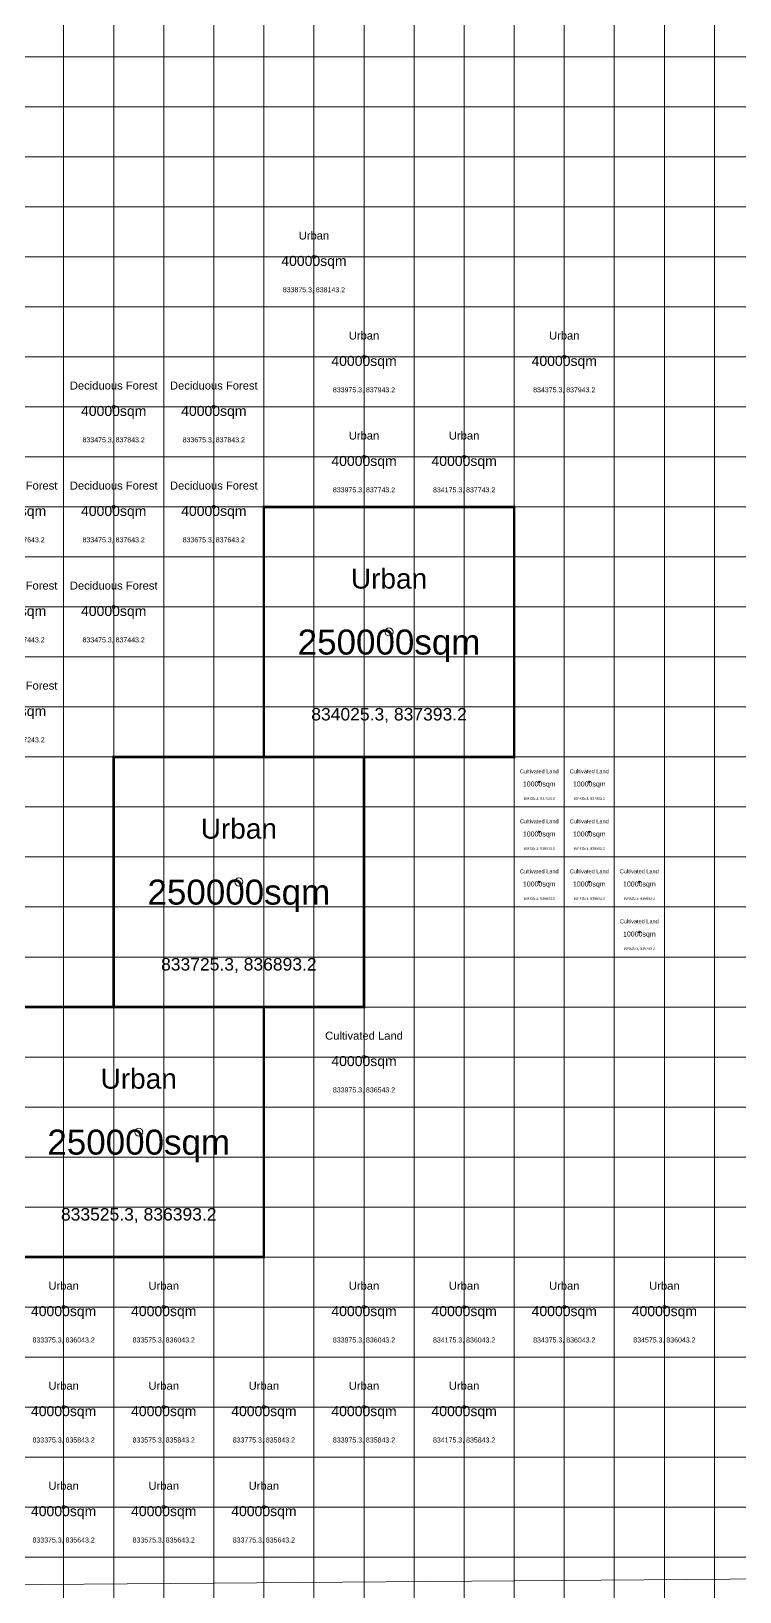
# Model space of a CAD drawing. Header units: millimetres. Extents: x 828163 to 838163, y 832572 to 842572.
# Drawn here: x 833311 to 834726, y 835474 to 838594 of the extents above; entities that cross this region are included whole.
import ezdxf
from ezdxf.enums import TextEntityAlignment as Align

# ---------------------------------------------------------------- set-up
doc = ezdxf.new("R2010")
doc.units = ezdxf.units.MM
doc.header["$MEASUREMENT"] = 0
doc.layers.add('0_10km_10km', color=4, linetype='Continuous', lineweight=0)
doc.layers.add('0_Land Use', color=2, linetype='Continuous', lineweight=0)
for name, color, linetype, true_color in [('Cultivated Land', 41, 'Continuous', 0xffd966), ('Deciduous Forest', 79, 'Continuous', 0x375623), ('Urban', 46, 'Continuous', 0x806000)]:
    doc.layers.add(name, color=color, linetype=linetype, true_color=true_color)
doc.styles.get("Standard").update_dxf_attribs({"font": 'arial.ttf'})
picture_1 = doc.add_image_def('image1.jpg', size_in_pixel=(720, 736))

# ---------------------------------------------------------------- blocks, each defined once
blk = doc.blocks.new('*U50')
blk.add_circle((100, 100), 3.21)
at = {"layer": 'Deciduous Forest', "const_width": 2}
blk.add_lwpolyline([(0, 0), (200, 0), (200, 200), (0, 200)], close=True, dxfattribs=at)
at = {"color": 0}
blk.add_attdef('LAND_TYPE', text='', height=16, dxfattribs=at).set_placement((100, 134.7), align=Align.CENTER)
for tag, height, p in [('BOX_AREA', 20, (100, 81.9)), ('COOR', 10, (100, 29.2))]:
    blk.add_attdef(tag, text='', height=height).set_placement(p, align=Align.CENTER)
blk = doc.blocks.new('*U51')
blk.add_circle((100, 100), 3.21)
at = {"layer": 'Deciduous Forest', "const_width": 2}
blk.add_lwpolyline([(0, 0), (200, 0), (200, 200), (0, 200)], close=True, dxfattribs=at)
at = {"color": 0}
blk.add_attdef('LAND_TYPE', text='', height=16, dxfattribs=at).set_placement((100, 134.7), align=Align.CENTER)
for tag, height, p in [('BOX_AREA', 20, (100, 81.9)), ('COOR', 10, (100, 29.2))]:
    blk.add_attdef(tag, text='', height=height).set_placement(p, align=Align.CENTER)
blk = doc.blocks.new('*U52')
blk.add_circle((100, 100), 3.21)
at = {"layer": 'Deciduous Forest', "const_width": 2}
blk.add_lwpolyline([(0, 0), (200, 0), (200, 200), (0, 200)], close=True, dxfattribs=at)
at = {"color": 0}
blk.add_attdef('LAND_TYPE', text='', height=16, dxfattribs=at).set_placement((100, 134.7), align=Align.CENTER)
for tag, height, p in [('BOX_AREA', 20, (100, 81.9)), ('COOR', 10, (100, 29.2))]:
    blk.add_attdef(tag, text='', height=height).set_placement(p, align=Align.CENTER)
blk = doc.blocks.new('*U53')
blk.add_circle((100, 100), 3.21)
at = {"layer": 'Deciduous Forest', "const_width": 2}
blk.add_lwpolyline([(0, 0), (200, 0), (200, 200), (0, 200)], close=True, dxfattribs=at)
at = {"color": 0}
blk.add_attdef('LAND_TYPE', text='', height=16, dxfattribs=at).set_placement((100, 134.7), align=Align.CENTER)
for tag, height, p in [('BOX_AREA', 20, (100, 81.9)), ('COOR', 10, (100, 29.2))]:
    blk.add_attdef(tag, text='', height=height).set_placement(p, align=Align.CENTER)
blk = doc.blocks.new('*U78')
blk.add_circle((100, 100), 3.21)
at = {"layer": 'Deciduous Forest', "const_width": 2}
blk.add_lwpolyline([(0, 0), (200, 0), (200, 200), (0, 200)], close=True, dxfattribs=at)
at = {"color": 0}
blk.add_attdef('LAND_TYPE', text='', height=16, dxfattribs=at).set_placement((100, 134.7), align=Align.CENTER)
for tag, height, p in [('BOX_AREA', 20, (100, 81.9)), ('COOR', 10, (100, 29.2))]:
    blk.add_attdef(tag, text='', height=height).set_placement(p, align=Align.CENTER)
blk = doc.blocks.new('*U79')
blk.add_circle((100, 100), 3.21)
at = {"layer": 'Deciduous Forest', "const_width": 2}
blk.add_lwpolyline([(0, 0), (200, 0), (200, 200), (0, 200)], close=True, dxfattribs=at)
at = {"color": 0}
blk.add_attdef('LAND_TYPE', text='', height=16, dxfattribs=at).set_placement((100, 134.7), align=Align.CENTER)
for tag, height, p in [('BOX_AREA', 20, (100, 81.9)), ('COOR', 10, (100, 29.2))]:
    blk.add_attdef(tag, text='', height=height).set_placement(p, align=Align.CENTER)
blk = doc.blocks.new('*U80')
blk.add_circle((100, 100), 3.21)
at = {"layer": 'Deciduous Forest', "const_width": 2}
blk.add_lwpolyline([(0, 0), (200, 0), (200, 200), (0, 200)], close=True, dxfattribs=at)
at = {"color": 0}
blk.add_attdef('LAND_TYPE', text='', height=16, dxfattribs=at).set_placement((100, 134.7), align=Align.CENTER)
for tag, height, p in [('BOX_AREA', 20, (100, 81.9)), ('COOR', 10, (100, 29.2))]:
    blk.add_attdef(tag, text='', height=height).set_placement(p, align=Align.CENTER)
blk = doc.blocks.new('*U28')
blk.add_circle((100, 100), 3.21)
at = {"layer": 'Deciduous Forest', "const_width": 2}
blk.add_lwpolyline([(0, 0), (200, 0), (200, 200), (0, 200)], close=True, dxfattribs=at)
at = {"color": 0}
blk.add_attdef('LAND_TYPE', text='', height=16, dxfattribs=at).set_placement((100, 134.7), align=Align.CENTER)
for tag, height, p in [('BOX_AREA', 20, (100, 81.9)), ('COOR', 10, (100, 29.2))]:
    blk.add_attdef(tag, text='', height=height).set_placement(p, align=Align.CENTER)
blk = doc.blocks.new('*U151')
blk.add_circle((100, 100), 3.21)
at = {"layer": 'Urban', "const_width": 2}
blk.add_lwpolyline([(0, 0), (200, 0), (200, 200), (0, 200)], close=True, dxfattribs=at)
at = {"color": 0}
blk.add_attdef('LAND_TYPE', text='', height=16, dxfattribs=at).set_placement((100, 134.7), align=Align.CENTER)
for tag, height, p in [('BOX_AREA', 20, (100, 81.9)), ('COOR', 10, (100, 29.2))]:
    blk.add_attdef(tag, text='', height=height).set_placement(p, align=Align.CENTER)
blk = doc.blocks.new('*U152')
blk.add_circle((100, 100), 3.21)
at = {"layer": 'Urban', "const_width": 2}
blk.add_lwpolyline([(0, 0), (200, 0), (200, 200), (0, 200)], close=True, dxfattribs=at)
at = {"color": 0}
blk.add_attdef('LAND_TYPE', text='', height=16, dxfattribs=at).set_placement((100, 134.7), align=Align.CENTER)
for tag, height, p in [('BOX_AREA', 20, (100, 81.9)), ('COOR', 10, (100, 29.2))]:
    blk.add_attdef(tag, text='', height=height).set_placement(p, align=Align.CENTER)
blk = doc.blocks.new('*U153')
blk.add_circle((100, 100), 3.21)
at = {"layer": 'Urban', "const_width": 2}
blk.add_lwpolyline([(0, 0), (200, 0), (200, 200), (0, 200)], close=True, dxfattribs=at)
at = {"color": 0}
blk.add_attdef('LAND_TYPE', text='', height=16, dxfattribs=at).set_placement((100, 134.7), align=Align.CENTER)
for tag, height, p in [('BOX_AREA', 20, (100, 81.9)), ('COOR', 10, (100, 29.2))]:
    blk.add_attdef(tag, text='', height=height).set_placement(p, align=Align.CENTER)
blk = doc.blocks.new('*U154')
blk.add_circle((100, 100), 3.21)
at = {"layer": 'Urban', "const_width": 2}
blk.add_lwpolyline([(0, 0), (200, 0), (200, 200), (0, 200)], close=True, dxfattribs=at)
at = {"color": 0}
blk.add_attdef('LAND_TYPE', text='', height=16, dxfattribs=at).set_placement((100, 134.7), align=Align.CENTER)
for tag, height, p in [('BOX_AREA', 20, (100, 81.9)), ('COOR', 10, (100, 29.2))]:
    blk.add_attdef(tag, text='', height=height).set_placement(p, align=Align.CENTER)
blk = doc.blocks.new('*U155')
blk.add_circle((100, 100), 3.21)
at = {"layer": 'Urban', "const_width": 2}
blk.add_lwpolyline([(0, 0), (200, 0), (200, 200), (0, 200)], close=True, dxfattribs=at)
at = {"color": 0}
blk.add_attdef('LAND_TYPE', text='', height=16, dxfattribs=at).set_placement((100, 134.7), align=Align.CENTER)
for tag, height, p in [('BOX_AREA', 20, (100, 81.9)), ('COOR', 10, (100, 29.2))]:
    blk.add_attdef(tag, text='', height=height).set_placement(p, align=Align.CENTER)
blk = doc.blocks.new('*U31')
blk.add_circle((100, 100), 3.21)
at = {"layer": 'Urban', "const_width": 2}
blk.add_lwpolyline([(0, 0), (200, 0), (200, 200), (0, 200)], close=True, dxfattribs=at)
at = {"color": 0}
blk.add_attdef('LAND_TYPE', text='', height=16, dxfattribs=at).set_placement((100, 134.7), align=Align.CENTER)
for tag, height, p in [('BOX_AREA', 20, (100, 81.9)), ('COOR', 10, (100, 29.2))]:
    blk.add_attdef(tag, text='', height=height).set_placement(p, align=Align.CENTER)
blk = doc.blocks.new('*U141')
blk.add_circle((100, 100), 3.21)
at = {"layer": 'Urban', "const_width": 2}
blk.add_lwpolyline([(0, 0), (200, 0), (200, 200), (0, 200)], close=True, dxfattribs=at)
at = {"color": 0}
blk.add_attdef('LAND_TYPE', text='', height=16, dxfattribs=at).set_placement((100, 134.7), align=Align.CENTER)
for tag, height, p in [('BOX_AREA', 20, (100, 81.9)), ('COOR', 10, (100, 29.2))]:
    blk.add_attdef(tag, text='', height=height).set_placement(p, align=Align.CENTER)
blk = doc.blocks.new('*U142')
blk.add_circle((100, 100), 3.21)
at = {"layer": 'Urban', "const_width": 2}
blk.add_lwpolyline([(0, 0), (200, 0), (200, 200), (0, 200)], close=True, dxfattribs=at)
at = {"color": 0}
blk.add_attdef('LAND_TYPE', text='', height=16, dxfattribs=at).set_placement((100, 134.7), align=Align.CENTER)
for tag, height, p in [('BOX_AREA', 20, (100, 81.9)), ('COOR', 10, (100, 29.2))]:
    blk.add_attdef(tag, text='', height=height).set_placement(p, align=Align.CENTER)
blk = doc.blocks.new('*U143')
blk.add_circle((100, 100), 3.21)
at = {"layer": 'Urban', "const_width": 2}
blk.add_lwpolyline([(0, 0), (200, 0), (200, 200), (0, 200)], close=True, dxfattribs=at)
at = {"color": 0}
blk.add_attdef('LAND_TYPE', text='', height=16, dxfattribs=at).set_placement((100, 134.7), align=Align.CENTER)
for tag, height, p in [('BOX_AREA', 20, (100, 81.9)), ('COOR', 10, (100, 29.2))]:
    blk.add_attdef(tag, text='', height=height).set_placement(p, align=Align.CENTER)
blk = doc.blocks.new('*U100')
blk.add_circle((100, 100), 3.21)
at = {"layer": 'Urban', "const_width": 2}
blk.add_lwpolyline([(0, 0), (200, 0), (200, 200), (0, 200)], close=True, dxfattribs=at)
at = {"color": 0}
blk.add_attdef('LAND_TYPE', text='', height=16, dxfattribs=at).set_placement((100, 134.7), align=Align.CENTER)
for tag, height, p in [('BOX_AREA', 20, (100, 81.9)), ('COOR', 10, (100, 29.2))]:
    blk.add_attdef(tag, text='', height=height).set_placement(p, align=Align.CENTER)
blk = doc.blocks.new('*U101')
blk.add_circle((100, 100), 3.21)
at = {"layer": 'Urban', "const_width": 2}
blk.add_lwpolyline([(0, 0), (200, 0), (200, 200), (0, 200)], close=True, dxfattribs=at)
at = {"color": 0}
blk.add_attdef('LAND_TYPE', text='', height=16, dxfattribs=at).set_placement((100, 134.7), align=Align.CENTER)
for tag, height, p in [('BOX_AREA', 20, (100, 81.9)), ('COOR', 10, (100, 29.2))]:
    blk.add_attdef(tag, text='', height=height).set_placement(p, align=Align.CENTER)
blk = doc.blocks.new('*U102')
blk.add_circle((100, 100), 3.21)
at = {"layer": 'Urban', "const_width": 2}
blk.add_lwpolyline([(0, 0), (200, 0), (200, 200), (0, 200)], close=True, dxfattribs=at)
at = {"color": 0}
blk.add_attdef('LAND_TYPE', text='', height=16, dxfattribs=at).set_placement((100, 134.7), align=Align.CENTER)
for tag, height, p in [('BOX_AREA', 20, (100, 81.9)), ('COOR', 10, (100, 29.2))]:
    blk.add_attdef(tag, text='', height=height).set_placement(p, align=Align.CENTER)
blk = doc.blocks.new('*U120')
blk.add_circle((100, 100), 3.21)
at = {"layer": 'Urban', "const_width": 2}
blk.add_lwpolyline([(0, 0), (200, 0), (200, 200), (0, 200)], close=True, dxfattribs=at)
at = {"color": 0}
blk.add_attdef('LAND_TYPE', text='', height=16, dxfattribs=at).set_placement((100, 134.7), align=Align.CENTER)
for tag, height, p in [('BOX_AREA', 20, (100, 81.9)), ('COOR', 10, (100, 29.2))]:
    blk.add_attdef(tag, text='', height=height).set_placement(p, align=Align.CENTER)
blk = doc.blocks.new('*U121')
blk.add_circle((100, 100), 3.21)
at = {"layer": 'Urban', "const_width": 2}
blk.add_lwpolyline([(0, 0), (200, 0), (200, 200), (0, 200)], close=True, dxfattribs=at)
at = {"color": 0}
blk.add_attdef('LAND_TYPE', text='', height=16, dxfattribs=at).set_placement((100, 134.7), align=Align.CENTER)
for tag, height, p in [('BOX_AREA', 20, (100, 81.9)), ('COOR', 10, (100, 29.2))]:
    blk.add_attdef(tag, text='', height=height).set_placement(p, align=Align.CENTER)
blk = doc.blocks.new('*U32')
blk.add_circle((250, 250), 8.02)
at = {"layer": 'Urban', "const_width": 5}
blk.add_lwpolyline([(0, 0), (500, 0), (500, 500), (0, 500)], close=True, dxfattribs=at)
at = {"color": 0}
blk.add_attdef('LAND_TYPE', text='', height=40, dxfattribs=at).set_placement((250, 336.7), align=Align.CENTER)
for tag, height, p in [('BOX_AREA', 50, (250, 204.8)), ('COOR', 25, (250, 73))]:
    blk.add_attdef(tag, text='', height=height).set_placement(p, align=Align.CENTER)
blk = doc.blocks.new('*U114')
blk.add_circle((250, 250), 8.02)
at = {"layer": 'Urban', "const_width": 5}
blk.add_lwpolyline([(0, 0), (500, 0), (500, 500), (0, 500)], close=True, dxfattribs=at)
at = {"color": 0}
blk.add_attdef('LAND_TYPE', text='', height=40, dxfattribs=at).set_placement((250, 336.7), align=Align.CENTER)
for tag, height, p in [('BOX_AREA', 50, (250, 204.8)), ('COOR', 25, (250, 73))]:
    blk.add_attdef(tag, text='', height=height).set_placement(p, align=Align.CENTER)
blk = doc.blocks.new('*U115')
blk.add_circle((250, 250), 8.02)
at = {"layer": 'Urban', "const_width": 5}
blk.add_lwpolyline([(0, 0), (500, 0), (500, 500), (0, 500)], close=True, dxfattribs=at)
at = {"color": 0}
blk.add_attdef('LAND_TYPE', text='', height=40, dxfattribs=at).set_placement((250, 336.7), align=Align.CENTER)
for tag, height, p in [('BOX_AREA', 50, (250, 204.8)), ('COOR', 25, (250, 73))]:
    blk.add_attdef(tag, text='', height=height).set_placement(p, align=Align.CENTER)
blk = doc.blocks.new('*U116')
blk.add_circle((100, 100), 3.21)
at = {"layer": 'Urban', "const_width": 2}
blk.add_lwpolyline([(0, 0), (200, 0), (200, 200), (0, 200)], close=True, dxfattribs=at)
at = {"color": 0}
blk.add_attdef('LAND_TYPE', text='', height=16, dxfattribs=at).set_placement((100, 134.7), align=Align.CENTER)
for tag, height, p in [('BOX_AREA', 20, (100, 81.9)), ('COOR', 10, (100, 29.2))]:
    blk.add_attdef(tag, text='', height=height).set_placement(p, align=Align.CENTER)
blk = doc.blocks.new('*U122')
blk.add_circle((100, 100), 3.21)
at = {"layer": 'Urban', "const_width": 2}
blk.add_lwpolyline([(0, 0), (200, 0), (200, 200), (0, 200)], close=True, dxfattribs=at)
at = {"color": 0}
blk.add_attdef('LAND_TYPE', text='', height=16, dxfattribs=at).set_placement((100, 134.7), align=Align.CENTER)
for tag, height, p in [('BOX_AREA', 20, (100, 81.9)), ('COOR', 10, (100, 29.2))]:
    blk.add_attdef(tag, text='', height=height).set_placement(p, align=Align.CENTER)
blk = doc.blocks.new('*U123')
blk.add_circle((100, 100), 3.21)
at = {"layer": 'Urban', "const_width": 2}
blk.add_lwpolyline([(0, 0), (200, 0), (200, 200), (0, 200)], close=True, dxfattribs=at)
at = {"color": 0}
blk.add_attdef('LAND_TYPE', text='', height=16, dxfattribs=at).set_placement((100, 134.7), align=Align.CENTER)
for tag, height, p in [('BOX_AREA', 20, (100, 81.9)), ('COOR', 10, (100, 29.2))]:
    blk.add_attdef(tag, text='', height=height).set_placement(p, align=Align.CENTER)
blk = doc.blocks.new('*U124')
blk.add_circle((100, 100), 3.21)
at = {"layer": 'Urban', "const_width": 2}
blk.add_lwpolyline([(0, 0), (200, 0), (200, 200), (0, 200)], close=True, dxfattribs=at)
at = {"color": 0}
blk.add_attdef('LAND_TYPE', text='', height=16, dxfattribs=at).set_placement((100, 134.7), align=Align.CENTER)
for tag, height, p in [('BOX_AREA', 20, (100, 81.9)), ('COOR', 10, (100, 29.2))]:
    blk.add_attdef(tag, text='', height=height).set_placement(p, align=Align.CENTER)
blk = doc.blocks.new('*U125')
blk.add_circle((100, 100), 3.21)
at = {"layer": 'Urban', "const_width": 2}
blk.add_lwpolyline([(0, 0), (200, 0), (200, 200), (0, 200)], close=True, dxfattribs=at)
at = {"color": 0}
blk.add_attdef('LAND_TYPE', text='', height=16, dxfattribs=at).set_placement((100, 134.7), align=Align.CENTER)
for tag, height, p in [('BOX_AREA', 20, (100, 81.9)), ('COOR', 10, (100, 29.2))]:
    blk.add_attdef(tag, text='', height=height).set_placement(p, align=Align.CENTER)
blk = doc.blocks.new('*U33')
blk.add_circle((100, 100), 3.21)
at = {"layer": 'Cultivated Land', "const_width": 2}
blk.add_lwpolyline([(0, 0), (200, 0), (200, 200), (0, 200)], close=True, dxfattribs=at)
at = {"color": 0}
blk.add_attdef('LAND_TYPE', text='', height=16, dxfattribs=at).set_placement((100, 134.7), align=Align.CENTER)
for tag, height, p in [('BOX_AREA', 20, (100, 81.9)), ('COOR', 10, (100, 29.2))]:
    blk.add_attdef(tag, text='', height=height).set_placement(p, align=Align.CENTER)
blk = doc.blocks.new('*U135')
blk.add_circle((50, 50), 1.6)
at = {"layer": 'Cultivated Land', "const_width": 1}
blk.add_lwpolyline([(0, 0), (100, 0), (100, 100), (0, 100)], close=True, dxfattribs=at)
at = {"color": 0}
blk.add_attdef('LAND_TYPE', text='', height=8, dxfattribs=at).set_placement((50, 67.3), align=Align.CENTER)
for tag, height, p in [('BOX_AREA', 10, (50, 41)), ('COOR', 5, (50, 14.6))]:
    blk.add_attdef(tag, text='', height=height).set_placement(p, align=Align.CENTER)
blk = doc.blocks.new('*U136')
blk.add_circle((50, 50), 1.6)
at = {"layer": 'Cultivated Land', "const_width": 1}
blk.add_lwpolyline([(0, 0), (100, 0), (100, 100), (0, 100)], close=True, dxfattribs=at)
at = {"color": 0}
blk.add_attdef('LAND_TYPE', text='', height=8, dxfattribs=at).set_placement((50, 67.3), align=Align.CENTER)
for tag, height, p in [('BOX_AREA', 10, (50, 41)), ('COOR', 5, (50, 14.6))]:
    blk.add_attdef(tag, text='', height=height).set_placement(p, align=Align.CENTER)
blk = doc.blocks.new('*U131')
blk.add_circle((50, 50), 1.6)
at = {"layer": 'Cultivated Land', "const_width": 1}
blk.add_lwpolyline([(0, 0), (100, 0), (100, 100), (0, 100)], close=True, dxfattribs=at)
at = {"color": 0}
blk.add_attdef('LAND_TYPE', text='', height=8, dxfattribs=at).set_placement((50, 67.3), align=Align.CENTER)
for tag, height, p in [('BOX_AREA', 10, (50, 41)), ('COOR', 5, (50, 14.6))]:
    blk.add_attdef(tag, text='', height=height).set_placement(p, align=Align.CENTER)
blk = doc.blocks.new('*U132')
blk.add_circle((50, 50), 1.6)
at = {"layer": 'Cultivated Land', "const_width": 1}
blk.add_lwpolyline([(0, 0), (100, 0), (100, 100), (0, 100)], close=True, dxfattribs=at)
at = {"color": 0}
blk.add_attdef('LAND_TYPE', text='', height=8, dxfattribs=at).set_placement((50, 67.3), align=Align.CENTER)
for tag, height, p in [('BOX_AREA', 10, (50, 41)), ('COOR', 5, (50, 14.6))]:
    blk.add_attdef(tag, text='', height=height).set_placement(p, align=Align.CENTER)
blk = doc.blocks.new('*U133')
blk.add_circle((50, 50), 1.6)
at = {"layer": 'Cultivated Land', "const_width": 1}
blk.add_lwpolyline([(0, 0), (100, 0), (100, 100), (0, 100)], close=True, dxfattribs=at)
at = {"color": 0}
blk.add_attdef('LAND_TYPE', text='', height=8, dxfattribs=at).set_placement((50, 67.3), align=Align.CENTER)
for tag, height, p in [('BOX_AREA', 10, (50, 41)), ('COOR', 5, (50, 14.6))]:
    blk.add_attdef(tag, text='', height=height).set_placement(p, align=Align.CENTER)
blk = doc.blocks.new('*U134')
blk.add_circle((50, 50), 1.6)
at = {"layer": 'Cultivated Land', "const_width": 1}
blk.add_lwpolyline([(0, 0), (100, 0), (100, 100), (0, 100)], close=True, dxfattribs=at)
at = {"color": 0}
blk.add_attdef('LAND_TYPE', text='', height=8, dxfattribs=at).set_placement((50, 67.3), align=Align.CENTER)
for tag, height, p in [('BOX_AREA', 10, (50, 41)), ('COOR', 5, (50, 14.6))]:
    blk.add_attdef(tag, text='', height=height).set_placement(p, align=Align.CENTER)
blk = doc.blocks.new('*U117')
blk.add_circle((50, 50), 1.6)
at = {"layer": 'Cultivated Land', "const_width": 1}
blk.add_lwpolyline([(0, 0), (100, 0), (100, 100), (0, 100)], close=True, dxfattribs=at)
at = {"color": 0}
blk.add_attdef('LAND_TYPE', text='', height=8, dxfattribs=at).set_placement((50, 67.3), align=Align.CENTER)
for tag, height, p in [('BOX_AREA', 10, (50, 41)), ('COOR', 5, (50, 14.6))]:
    blk.add_attdef(tag, text='', height=height).set_placement(p, align=Align.CENTER)
blk = doc.blocks.new('*U118')
blk.add_circle((50, 50), 1.6)
at = {"layer": 'Cultivated Land', "const_width": 1}
blk.add_lwpolyline([(0, 0), (100, 0), (100, 100), (0, 100)], close=True, dxfattribs=at)
at = {"color": 0}
blk.add_attdef('LAND_TYPE', text='', height=8, dxfattribs=at).set_placement((50, 67.3), align=Align.CENTER)
for tag, height, p in [('BOX_AREA', 10, (50, 41)), ('COOR', 5, (50, 14.6))]:
    blk.add_attdef(tag, text='', height=height).set_placement(p, align=Align.CENTER)

msp = doc.modelspace()

# ---------------------------------------------------------------- linework, layer by layer
at = {"layer": '0_Land Use', "color": 0}
for p, direction in [((833375.3, 835743.2), (0, -1)), ((833475.3, 835743.2), (0, -1)), ((833575.3, 835743.2), (0, -1)), ((833675.3, 835743.2), (0, -1)), ((833775.3, 835743.2), (0, -1)), ((833875.3, 835743.2), (0, -1)), ((833975.3, 835743.2), (0, -1)), ((834075.3, 835743.2), (0, -1)), ((834175.3, 835743.2), (0, -1)), ((834275.3, 835743.2), (0, -1)), ((834375.3, 835743.2), (0, -1)), ((834475.3, 835743.2), (0, -1)), ((834575.3, 835743.2), (0, -1)), ((834675.3, 835743.2), (0, -1)), ((832375.3, 838543.2), (1, 0)), ((832375.3, 838443.2), (1, 0)), ((832375.3, 838343.2), (1, 0)), ((832375.3, 838243.2), (1, 0)), ((832375.3, 838143.2), (1, 0)), ((832375.3, 838043.2), (1, 0)), ((832375.3, 837943.2), (1, 0)), ((832375.3, 837843.2), (1, 0)), ((832375.3, 837743.2), (1, 0)), ((832375.3, 837643.2), (1, 0)), ((832375.3, 837543.2), (1, 0)), ((832375.3, 837443.2), (1, 0)), ((832375.3, 837343.2), (1, 0)), ((832375.3, 837243.2), (1, 0)), ((832375.3, 837143.2), (1, 0)), ((832375.3, 837043.2), (1, 0)), ((832375.3, 836943.2), (1, 0)), ((832375.3, 836843.2), (1, 0)), ((832375.3, 836743.2), (1, 0)), ((832375.3, 836643.2), (1, 0)), ((832375.3, 836543.2), (1, 0)), ((832375.3, 836443.2), (1, 0)), ((832375.3, 836343.2), (1, 0)), ((832375.3, 836243.2), (1, 0)), ((832375.3, 836143.2), (1, 0)), ((832375.3, 836043.2), (1, 0)), ((832375.3, 835943.2), (1, 0)), ((832375.3, 835843.2), (1, 0)), ((832375.3, 835743.2), (1, 0)), ((832375.3, 835643.2), (1, 0)), ((832375.3, 835543.2), (1, 0))]:
    msp.add_xline(p, direction, dxfattribs=at)

# ---------------------------------------------------------------- block references
for name, p, values in [('*U125', (833775.3, 838043.2), {'BOX_AREA': '40000sqm', 'COOR': '833875.3, 838143.2', 'LAND_TYPE': 'Urban'}), ('*U123', (833875.3, 837843.2), {'BOX_AREA': '40000sqm', 'COOR': '833975.3, 837943.2', 'LAND_TYPE': 'Urban'}), ('*U124', (834275.3, 837843.2), {'BOX_AREA': '40000sqm', 'COOR': '834375.3, 837943.2', 'LAND_TYPE': 'Urban'}), ('*U28', (833375.3, 837743.2), {'BOX_AREA': '40000sqm', 'COOR': '833475.3, 837843.2', 'LAND_TYPE': 'Deciduous Forest'}), ('*U53', (833575.3, 837743.2), {'BOX_AREA': '40000sqm', 'COOR': '833675.3, 837843.2', 'LAND_TYPE': 'Deciduous Forest'}), ('*U116', (833875.3, 837643.2), {'BOX_AREA': '40000sqm', 'COOR': '833975.3, 837743.2', 'LAND_TYPE': 'Urban'}), ('*U122', (834075.3, 837643.2), {'BOX_AREA': '40000sqm', 'COOR': '834175.3, 837743.2', 'LAND_TYPE': 'Urban'}), ('*U80', (833175.3, 837543.2), {'BOX_AREA': '40000sqm', 'COOR': '833275.3, 837643.2', 'LAND_TYPE': 'Deciduous Forest'}), ('*U78', (833375.3, 837543.2), {'BOX_AREA': '40000sqm', 'COOR': '833475.3, 837643.2', 'LAND_TYPE': 'Deciduous Forest'}), ('*U52', (833575.3, 837543.2), {'BOX_AREA': '40000sqm', 'COOR': '833675.3, 837643.2', 'LAND_TYPE': 'Deciduous Forest'}), ('*U115', (833775.3, 837143.2), {'BOX_AREA': '250000sqm', 'COOR': '834025.3, 837393.2', 'LAND_TYPE': 'Urban'}), ('*U79', (833175.3, 837343.2), {'BOX_AREA': '40000sqm', 'COOR': '833275.3, 837443.2', 'LAND_TYPE': 'Deciduous Forest'}), ('*U51', (833375.3, 837343.2), {'BOX_AREA': '40000sqm', 'COOR': '833475.3, 837443.2', 'LAND_TYPE': 'Deciduous Forest'}), ('*U50', (833175.3, 837143.2), {'BOX_AREA': '40000sqm', 'COOR': '833275.3, 837243.2', 'LAND_TYPE': 'Deciduous Forest'}), ('*U114', (833475.3, 836643.2), {'BOX_AREA': '250000sqm', 'COOR': '833725.3, 836893.2', 'LAND_TYPE': 'Urban'}), ('*U134', (834275.3, 837043.2), {'BOX_AREA': '10000sqm', 'COOR': '834325.3, 837093.2', 'LAND_TYPE': 'Cultivated Land'}), ('*U117', (834375.3, 837043.2), {'BOX_AREA': '10000sqm', 'COOR': '834425.3, 837093.2', 'LAND_TYPE': 'Cultivated Land'}), ('*U132', (834275.3, 836943.2), {'BOX_AREA': '10000sqm', 'COOR': '834325.3, 836993.2', 'LAND_TYPE': 'Cultivated Land'}), ('*U133', (834375.3, 836943.2), {'BOX_AREA': '10000sqm', 'COOR': '834425.3, 836993.2', 'LAND_TYPE': 'Cultivated Land'}), ('*U131', (834275.3, 836843.2), {'BOX_AREA': '10000sqm', 'COOR': '834325.3, 836893.2', 'LAND_TYPE': 'Cultivated Land'}), ('*U136', (834375.3, 836843.2), {'BOX_AREA': '10000sqm', 'COOR': '834425.3, 836893.2', 'LAND_TYPE': 'Cultivated Land'}), ('*U135', (834475.3, 836843.2), {'BOX_AREA': '10000sqm', 'COOR': '834525.3, 836893.2', 'LAND_TYPE': 'Cultivated Land'}), ('*U118', (834475.3, 836743.2), {'BOX_AREA': '10000sqm', 'COOR': '834525.3, 836793.2', 'LAND_TYPE': 'Cultivated Land'}), ('*U32', (833275.3, 836143.2), {'BOX_AREA': '250000sqm', 'COOR': '833525.3, 836393.2', 'LAND_TYPE': 'Urban'}), ('*U33', (833875.3, 836443.2), {'BOX_AREA': '40000sqm', 'COOR': '833975.3, 836543.2', 'LAND_TYPE': 'Cultivated Land'}), ('*U120', (833275.3, 835943.2), {'BOX_AREA': '40000sqm', 'COOR': '833375.3, 836043.2', 'LAND_TYPE': 'Urban'}), ('*U121', (833475.3, 835943.2), {'BOX_AREA': '40000sqm', 'COOR': '833575.3, 836043.2', 'LAND_TYPE': 'Urban'}), ('*U155', (833875.3, 835943.2), {'BOX_AREA': '40000sqm', 'COOR': '833975.3, 836043.2', 'LAND_TYPE': 'Urban'}), ('*U31', (834075.3, 835943.2), {'BOX_AREA': '40000sqm', 'COOR': '834175.3, 836043.2', 'LAND_TYPE': 'Urban'}), ('*U142', (834275.3, 835943.2), {'BOX_AREA': '40000sqm', 'COOR': '834375.3, 836043.2', 'LAND_TYPE': 'Urban'}), ('*U143', (834475.3, 835943.2), {'BOX_AREA': '40000sqm', 'COOR': '834575.3, 836043.2', 'LAND_TYPE': 'Urban'}), ('*U100', (833275.3, 835743.2), {'BOX_AREA': '40000sqm', 'COOR': '833375.3, 835843.2', 'LAND_TYPE': 'Urban'}), ('*U101', (833475.3, 835743.2), {'BOX_AREA': '40000sqm', 'COOR': '833575.3, 835843.2', 'LAND_TYPE': 'Urban'}), ('*U102', (833675.3, 835743.2), {'BOX_AREA': '40000sqm', 'COOR': '833775.3, 835843.2', 'LAND_TYPE': 'Urban'}), ('*U154', (833875.3, 835743.2), {'BOX_AREA': '40000sqm', 'COOR': '833975.3, 835843.2', 'LAND_TYPE': 'Urban'}), ('*U141', (834075.3, 835743.2), {'BOX_AREA': '40000sqm', 'COOR': '834175.3, 835843.2', 'LAND_TYPE': 'Urban'}), ('*U151', (833275.3, 835543.2), {'BOX_AREA': '40000sqm', 'COOR': '833375.3, 835643.2', 'LAND_TYPE': 'Urban'}), ('*U152', (833475.3, 835543.2), {'BOX_AREA': '40000sqm', 'COOR': '833575.3, 835643.2', 'LAND_TYPE': 'Urban'}), ('*U153', (833675.3, 835543.2), {'BOX_AREA': '40000sqm', 'COOR': '833775.3, 835643.2', 'LAND_TYPE': 'Urban'})]:
    msp.add_blockref(name, p, dxfattribs=at).add_auto_attribs(values)

# ---------------------------------------------------------------- pictures from other files: only their frames are drawn
at = {"layer": '0_10km_10km'}
image = msp.add_image(picture_1, insert=(831327.5, 835473.9), size_in_units=(4155.6, 4248), rotation=0.4231, dxfattribs=at)
image.dxf.flags = 7

doc.saveas('drawing.dxf')
